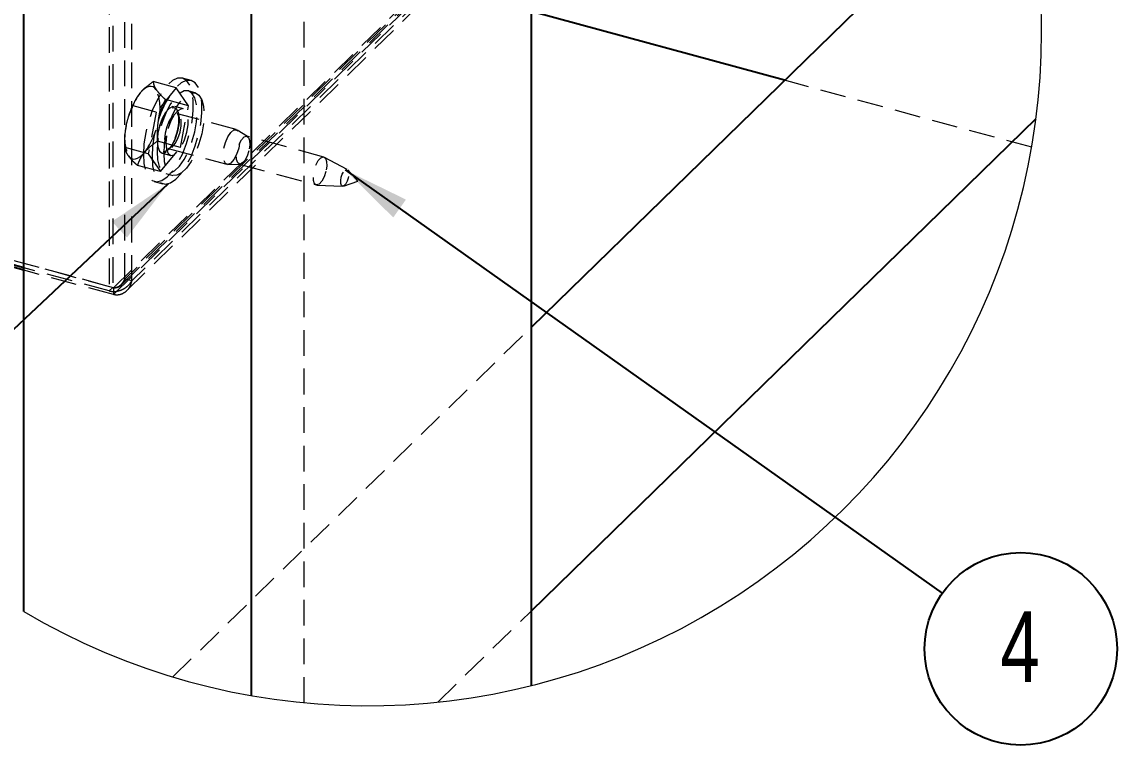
# Model space of a CAD drawing. Header units: millimetres. Extents: x 0 to 279, y 0 to 216.
# Drawn here: x 39.5 to 93.5, y 42.4 to 78.2 of the extents above; entities that cross this region are included whole.
import ezdxf

# ---------------------------------------------------------------- set-up
doc = ezdxf.new("R2010")
doc.units = ezdxf.units.MM
doc.linetypes.add('HIDDEN', pattern=[1.905, 1.27, -0.635])
doc.layers.add('PAGE_BORDER', color=7, linetype='Continuous')
doc.styles.add('SLDTEXTSTYLE0', font='TXT', dxfattribs={"width": 0.75})
doc.dimstyles.new('SLDDIMSTYLE1', dxfattribs={"dimtxt": 0.18, "dimasz": 3.302, "dimexe": 0, "dimexo": 0.0625, "dimgap": 0, "dimtad": 0, "dimtih": 1, "dimtoh": 1, "dimdec": 0, "dimrnd": 1e-09, "dimzin": 0, "dimdsep": 46, "dimtxsty": 'Standard', "dimsah": 1, "dimcen": 0.09, "dimadec": 0, "dimazin": 0, "dimtfac": 3.302, "dimtdec": 0, "dimtofl": 0, "dimtmove": 0, "dimatfit": 3, "dimfxl": 1, "dimfrac": 2, "dimtolj": 1, "dimtzin": 0, "dimarcsym": 0})

# ---------------------------------------------------------------- blocks, each defined once
blk = doc.blocks.new('SW_NOTE_4')
at = {"layer": 'PAGE_BORDER', "color": 0}
blk.add_circle((3.879, -2.751), 4.755, dxfattribs=at)
at = {"layer": 'PAGE_BORDER', "color": 0, "insert": (3.844, -0.888), "char_height": 3.5, "attachment_point": 2, "style": 'SLDTEXTSTYLE0'}
blk.add_mtext('4', dxfattribs=at)

msp = doc.modelspace()

# ---------------------------------------------------------------- linework, layer by layer
at = {"color": 7, "linetype": 'Continuous', "lineweight": 25}
for p, q in [((50.787, 44.876), (50.787, 110.433)), ((64.617, 45.373), (64.617, 109.936)), ((39.555, 49.033), (39.555, 106.276)), ((64.617, 63.091), (88.612, 86.511)), ((77.115, 75.29), (64.617, 78.687)), ((64.617, 49.076), (89.539, 73.4)), ((39.555, 66.021), (24.096, 70.222)), ((39.555, 65.897), (24.126, 70.091))]:
    msp.add_line(p, q, dxfattribs=at)
at = {"color": 7, "linetype": 'HIDDEN', "lineweight": 18}
for p, q in [((53.384, 44.526), (53.384, 110.784)), ((44.877, 65.371), (44.877, 108.825)), ((43.768, 108.387), (43.768, 64.876)), ((43.949, 108.462), (43.949, 65.053)), ((44.533, 65.465), (44.533, 108.694)), ((43.977, 65.029), (80.533, 100.708)), ((80.585, 100.654), (44.533, 65.465)), ((43.977, 64.695), (80.697, 100.536)), ((44.346, 65.156), (80.648, 100.588)), ((44.619, 64.879), (64.617, 84.396)), ((64.617, 84.638), (44.877, 65.371)), ((47.076, 74.907), (45.935, 75.217)), ((47.807, 75.276), (47.38, 75.392)), ((89.323, 71.972), (77.115, 75.29)), ((47.076, 74.907), (46.085, 73.716)), ((47.677, 74.029), (47.076, 74.907)), ((48.012, 74.671), (47.668, 74.765)), ((47.677, 74.029), (46.536, 74.339)), ((46.085, 73.716), (44.944, 74.026)), ((46.085, 73.716), (45.695, 71.648)), ((47.425, 73.87), (46.998, 73.986)), ((50.041, 72.845), (47.143, 73.633)), ((47.287, 71.961), (47.677, 74.029)), ((50.595, 72.511), (50.08, 72.828)), ((54.362, 71.493), (50.564, 72.525)), ((44.541, 72.165), (44.554, 71.962)), ((45.695, 71.648), (44.555, 71.958)), ((47.287, 71.961), (46.146, 72.271)), ((46.296, 70.771), (47.287, 71.961)), ((45.695, 71.648), (46.296, 70.771)), ((46.374, 71.691), (46.801, 71.575)), ((46.678, 71.922), (49.576, 71.135)), ((55.522, 70.883), (54.385, 71.483)), ((46.296, 70.771), (45.156, 71.081)), ((49.618, 71.13), (50.222, 71.142)), ((50.189, 71.146), (53.987, 70.114)), ((56.046, 70.295), (55.546, 70.863)), ((24.041, 70.464), (43.949, 65.053)), ((43.977, 65.029), (24.045, 70.446)), ((46.558, 70.68), (46.902, 70.586)), ((45.992, 70.285), (46.419, 70.169)), ((54.012, 70.11), (55.296, 70.053)), ((55.327, 70.057), (56.046, 70.295)), ((43.768, 64.876), (39.555, 66.021)), ((43.977, 64.695), (39.555, 65.897)), ((44.877, 65.371), (44.533, 65.465)), ((43.949, 65.053), (43.768, 64.876)), ((43.977, 65.029), (43.977, 64.695)), ((46.901, 45.801), (64.617, 63.091)), ((59.986, 44.556), (64.617, 49.076))]:
    msp.add_line(p, q, dxfattribs=at)
at = {"color": 7, "linetype": 'HIDDEN', "lineweight": 18, "flags": 128}
for points in [[(45.48, 72.149), (45.451, 71.633), (45.48, 71.174), (45.565, 70.792), (45.703, 70.507), (45.887, 70.33), (46.108, 70.27), (46.356, 70.331), (46.619, 70.509), (46.886, 70.795), (47.143, 71.178), (47.379, 71.638), (47.583, 72.154), (47.744, 72.702), (47.856, 73.256), (47.914, 73.791), (47.914, 74.282), (47.856, 74.705), (47.744, 75.04), (47.583, 75.273), (47.379, 75.392), (47.143, 75.391), (46.886, 75.272), (46.619, 75.038), (46.356, 74.701), (46.108, 74.278), (45.887, 73.787), (45.703, 73.252), (45.565, 72.697), (45.48, 72.149)], [(45.907, 72.033), (45.878, 71.517), (45.907, 71.058), (45.992, 70.676), (46.13, 70.391), (46.314, 70.214), (46.535, 70.154), (46.783, 70.215), (47.046, 70.393), (47.313, 70.679), (47.57, 71.062), (47.806, 71.522), (48.009, 72.038), (48.171, 72.586), (48.283, 73.14), (48.34, 73.675), (48.34, 74.166), (48.283, 74.589), (48.171, 74.924), (48.009, 75.157), (47.806, 75.276), (47.57, 75.275), (47.313, 75.156), (47.046, 74.922), (46.783, 74.585), (46.535, 74.162), (46.314, 73.671), (46.13, 73.136), (45.992, 72.581), (45.907, 72.033)], [(46.089, 74.818), (46.015, 74.903), (45.931, 74.959), (45.838, 74.984), (45.737, 74.979), (45.63, 74.943), (45.519, 74.878), (45.406, 74.783), (45.293, 74.661)], [(46.154, 72.221), (46.125, 71.758), (46.154, 71.352), (46.238, 71.026), (46.374, 70.798), (46.552, 70.682), (46.763, 70.684), (46.994, 70.805), (47.232, 71.038), (47.463, 71.368), (47.674, 71.777), (47.852, 72.241), (47.988, 72.733), (48.072, 73.224), (48.101, 73.687), (48.072, 74.093), (47.988, 74.419), (47.852, 74.647), (47.674, 74.763), (47.463, 74.761), (47.232, 74.64), (46.994, 74.407), (46.763, 74.077), (46.552, 73.668), (46.374, 73.204), (46.238, 72.712), (46.154, 72.221)], [(46.498, 71.259), (46.47, 71.665), (46.498, 72.127), (46.583, 72.618), (46.718, 73.11), (46.896, 73.574), (47.107, 73.983), (47.338, 74.314), (47.576, 74.546), (47.808, 74.667), (48.019, 74.67), (48.197, 74.554), (48.332, 74.326), (48.417, 73.999), (48.445, 73.593), (48.417, 73.131), (48.332, 72.639), (48.197, 72.147), (48.019, 71.683), (47.808, 71.274), (47.576, 70.944), (47.338, 70.712), (47.107, 70.591), (46.896, 70.588), (46.718, 70.704), (46.583, 70.932), (46.498, 71.259)], [(46.161, 72.657), (46.131, 72.297), (46.161, 71.995), (46.248, 71.785), (46.382, 71.689), (46.55, 71.717), (46.732, 71.867), (46.909, 72.122), (47.062, 72.455), (47.174, 72.83), (47.234, 73.205), (47.234, 73.541), (47.174, 73.8), (47.062, 73.956), (46.909, 73.99), (46.732, 73.899), (46.55, 73.694), (46.382, 73.396), (46.248, 73.037), (46.161, 72.657)], [(47.127, 72.722), (47.007, 72.371), (46.851, 72.07), (46.678, 71.853), (46.506, 71.743), (46.353, 71.751), (46.236, 71.877), (46.168, 72.108), (46.156, 72.417), (46.202, 72.772), (46.3, 73.135), (46.44, 73.465), (46.607, 73.727), (46.782, 73.893), (46.947, 73.945), (47.083, 73.877), (47.177, 73.696), (47.217, 73.423), (47.2, 73.086), (47.127, 72.722)], [(47.024, 72.157), (47.16, 72.414), (47.262, 72.72), (47.317, 73.034), (47.317, 73.313), (47.263, 73.52), (47.16, 73.627), (47.024, 73.619), (46.873, 73.497), (46.727, 73.278), (46.605, 72.992), (46.525, 72.676), (46.497, 72.374), (46.525, 72.127), (46.605, 71.967), (46.726, 71.917), (46.872, 71.983), (47.024, 72.157)], [(46.588, 72.541), (46.558, 72.181), (46.588, 71.879), (46.675, 71.669), (46.809, 71.573), (46.977, 71.601), (47.159, 71.751), (47.336, 72.006), (47.489, 72.339), (47.601, 72.714), (47.661, 73.089), (47.661, 73.425), (47.601, 73.684), (47.489, 73.84), (47.336, 73.874), (47.159, 73.783), (46.977, 73.578), (46.809, 73.28), (46.675, 72.921), (46.588, 72.541)], [(50.16, 71.933), (50.058, 71.626), (49.922, 71.369), (49.77, 71.196), (49.624, 71.13), (49.503, 71.18), (49.423, 71.339), (49.395, 71.587), (49.423, 71.888), (49.503, 72.204), (49.625, 72.491), (49.771, 72.709), (49.922, 72.831), (50.058, 72.839), (50.16, 72.733), (50.215, 72.526), (50.215, 72.247), (50.16, 71.933)], [(50.664, 71.805), (50.577, 71.543), (50.46, 71.324), (50.33, 71.184), (50.207, 71.143), (50.11, 71.207), (50.054, 71.367), (50.046, 71.598), (50.089, 71.866), (50.176, 72.129), (50.293, 72.347), (50.423, 72.487), (50.545, 72.528), (50.642, 72.464), (50.699, 72.304), (50.706, 72.073), (50.664, 71.805)], [(44.709, 71.559), (44.783, 71.474), (44.867, 71.418), (44.961, 71.392), (45.062, 71.397), (45.168, 71.433), (45.279, 71.499), (45.392, 71.594), (45.505, 71.716)], [(54.461, 70.773), (54.375, 70.51), (54.258, 70.292), (54.128, 70.152), (54.005, 70.111), (53.908, 70.175), (53.851, 70.335), (53.844, 70.566), (53.887, 70.834), (53.973, 71.096), (54.091, 71.315), (54.22, 71.455), (54.343, 71.496), (54.44, 71.432), (54.497, 71.272), (54.504, 71.041), (54.461, 70.773)], [(55.568, 70.454), (55.516, 70.295), (55.445, 70.163), (55.366, 70.078), (55.292, 70.053), (55.233, 70.092), (55.199, 70.189), (55.195, 70.328), (55.22, 70.49), (55.273, 70.649), (55.344, 70.781), (55.422, 70.866), (55.496, 70.891), (55.555, 70.852), (55.589, 70.755), (55.594, 70.615), (55.568, 70.454)]]:
    msp.add_lwpolyline(points, dxfattribs=at)
at = {"color": 7, "linetype": 'Continuous', "lineweight": 18}
for start, end in [(0, 193.1378), (239.3228, 0)]:
    msp.add_arc((56.533, 77.655), 33.278, start, end, dxfattribs=at)
at = {"color": 7, "linetype": 'HIDDEN', "lineweight": 18}
for centre, radius, start, end in [((48.319, 72.418), 3.766, 143.4572, 170.6324), ((44.094, 73.935), 2.182, 344.3312, 23.8738), ((46.704, 72.442), 2.182, 164.3312, 203.8731), ((42.479, 73.958), 3.766, 323.458, 350.6315)]:
    msp.add_arc(centre, radius, start, end, dxfattribs=at)
for points, knots in [([(45.293, 74.661), (45.305, 74.675), (45.399, 74.786), (45.606, 74.983), (45.822, 75.136), (45.935, 75.217)], [0, 0, 0, 0, 0.0651095, 0.5130716, 1, 1, 1, 1]), ([(45.935, 75.217), (45.942, 75.168), (45.957, 75.063), (46.017, 74.93), (46.069, 74.85), (46.089, 74.818)], [0, 0, 0, 0, 0.337659, 0.736441, 1, 1, 1, 1]), ([(44.944, 74.026), (44.985, 74.135), (45.071, 74.364), (45.217, 74.559), (45.293, 74.661)], [0, 0, 0, 0, 0.4785512, 1, 1, 1, 1]), ([(46.089, 74.818), (46.137, 74.756), (46.24, 74.62), (46.396, 74.467), (46.5, 74.372), (46.536, 74.339)], [0, 0, 0, 0, 0.357335, 0.776467, 1, 1, 1, 1]), ([(46.536, 74.339), (46.463, 74.182), (46.316, 73.862), (46.236, 73.519), (46.195, 73.345)], [0, 0, 0, 0, 0.492177, 1, 1, 1, 1]), ([(44.603, 73.031), (44.608, 73.056), (44.644, 73.24), (44.741, 73.579), (44.877, 73.877), (44.944, 74.026)], [0, 0, 0, 0, 0.07093, 0.534029, 1, 1, 1, 1]), ([(47.146, 73.633), (47.136, 73.638), (47.103, 73.655), (47.185, 73.55), (47.174, 73.438), (47.198, 73.21), (47.159, 72.945), (47.096, 72.667), (47.012, 72.441), (46.927, 72.245), (46.808, 72.084), (46.767, 71.981), (46.63, 71.92), (46.67, 71.925), (46.677, 71.922), (46.677, 71.922)], [0, 0, 0, 0, 0.013819, 0.043756, 0.117416, 0.232096, 0.378507, 0.541233, 0.675135, 0.752762, 0.879722, 0.956628, 0.988379, 0.999698, 1, 1, 1, 1]), ([(44.555, 71.958), (44.545, 72.136), (44.527, 72.496), (44.578, 72.852), (44.603, 73.031)], [0, 0, 0, 0, 0.497213, 1, 1, 1, 1]), ([(46.195, 73.345), (46.19, 73.321), (46.157, 73.134), (46.123, 72.774), (46.138, 72.44), (46.146, 72.271)], [0, 0, 0, 0, 0.069507, 0.52905, 1, 1, 1, 1]), ([(44.709, 71.559), (44.688, 71.591), (44.637, 71.67), (44.577, 71.803), (44.562, 71.909), (44.555, 71.958)], [0, 0, 0, 0, 0.2635707, 0.6584612, 1, 1, 1, 1]), ([(46.146, 72.271), (46.027, 72.188), (45.793, 72.025), (45.599, 71.817), (45.505, 71.716)], [0, 0, 0, 0, 0.513333, 1, 1, 1, 1]), ([(45.156, 71.081), (45.12, 71.113), (45.017, 71.207), (44.86, 71.361), (44.757, 71.496), (44.709, 71.559)], [0, 0, 0, 0, 0.223532, 0.637024, 1, 1, 1, 1]), ([(45.505, 71.716), (45.493, 71.702), (45.409, 71.599), (45.274, 71.394), (45.195, 71.184), (45.156, 71.081)], [0, 0, 0, 0, 0.075125, 0.547471, 1, 1, 1, 1]), ([(43.949, 65.053), (43.967, 65.05), (44.021, 65.038), (44.117, 65.049), (44.242, 65.099), (44.38, 65.207), (44.479, 65.341), (44.521, 65.438), (44.533, 65.465)], [0, 0, 0, 0, 0.070978, 0.213253, 0.364302, 0.592758, 0.883636, 1, 1, 1, 1]), ([(44.533, 65.465), (44.527, 65.448), (44.515, 65.414), (44.494, 65.365), (44.468, 65.316), (44.44, 65.27), (44.411, 65.228), (44.38, 65.191), (44.345, 65.155), (44.308, 65.121), (44.275, 65.096), (44.247, 65.079), (44.219, 65.062), (44.184, 65.046), (44.15, 65.034), (44.125, 65.028), (44.099, 65.023), (44.072, 65.02), (44.044, 65.019), (44.021, 65.021), (43.999, 65.024), (43.985, 65.028), (43.977, 65.029)], [0, 0, 0, 0, 0.069633, 0.139439, 0.209337, 0.283169, 0.346436, 0.409587, 0.47261, 0.539281, 0.602849, 0.634657, 0.665978, 0.731243, 0.781816, 0.807086, 0.83191, 0.883788, 0.912704, 0.941579, 0.970775, 1, 1, 1, 1]), ([(43.768, 64.876), (43.806, 64.867), (43.926, 64.841), (44.138, 64.851), (44.389, 64.925), (44.625, 65.065), (44.788, 65.224), (44.857, 65.338), (44.877, 65.371)], [0, 0, 0, 0, 0.091034, 0.282986, 0.482014, 0.692308, 0.910307, 1, 1, 1, 1]), ([(44.877, 65.371), (44.844, 65.26), (44.781, 65.049), (44.568, 64.808), (44.312, 64.678), (44.105, 64.665), (44, 64.69), (43.977, 64.695)], [0, 0, 0, 0, 0.275159, 0.520929, 0.743613, 0.943695, 1, 1, 1, 1])]:
    msp.add_open_spline(points, degree=3, knots=knots, dxfattribs=at)

# ---------------------------------------------------------------- block references
at = {"layer": 'PAGE_BORDER'}
msp.add_blockref('SW_NOTE_4', (84.906, 49.939), dxfattribs=at)

# ---------------------------------------------------------------- leaders
for points in [[(55.412, 70.858), (84.906, 49.939)], [(46.67, 70.173), (30.33, 54.772)]]:
    msp.add_leader(points, dimstyle='SLDDIMSTYLE1', dxfattribs=at)

doc.saveas('drawing.dxf')
